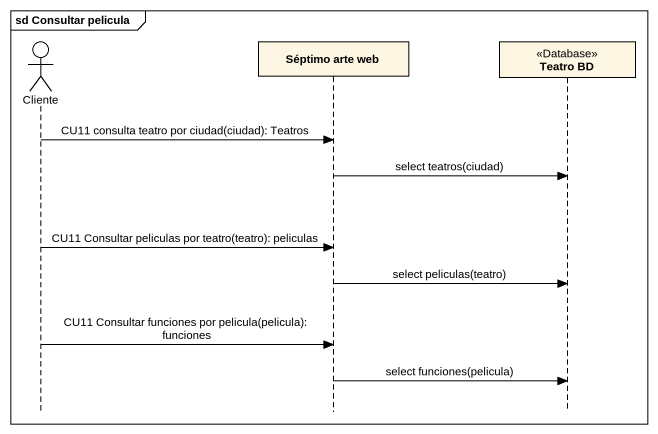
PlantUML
@startuml
mainframe sd Consultar pelicula
hide footbox
actor Cliente
participant "Séptimo arte web" as Séptimo_arte_web
participant "Teatro BD" as Teatro_BD <<Database>>

Cliente -> Séptimo_arte_web : CU11 consulta teatro por ciudad(ciudad): Teatros
Séptimo_arte_web -> Teatro_BD : select teatros(ciudad)
Cliente -> Séptimo_arte_web : CU11 Consultar peliculas por teatro(teatro): peliculas
Séptimo_arte_web -> Teatro_BD : select peliculas(teatro)
Cliente -> Séptimo_arte_web : CU11 Consultar funciones por pelicula(pelicula): funciones
Séptimo_arte_web -> Teatro_BD : select funciones(pelicula)
@enduml
